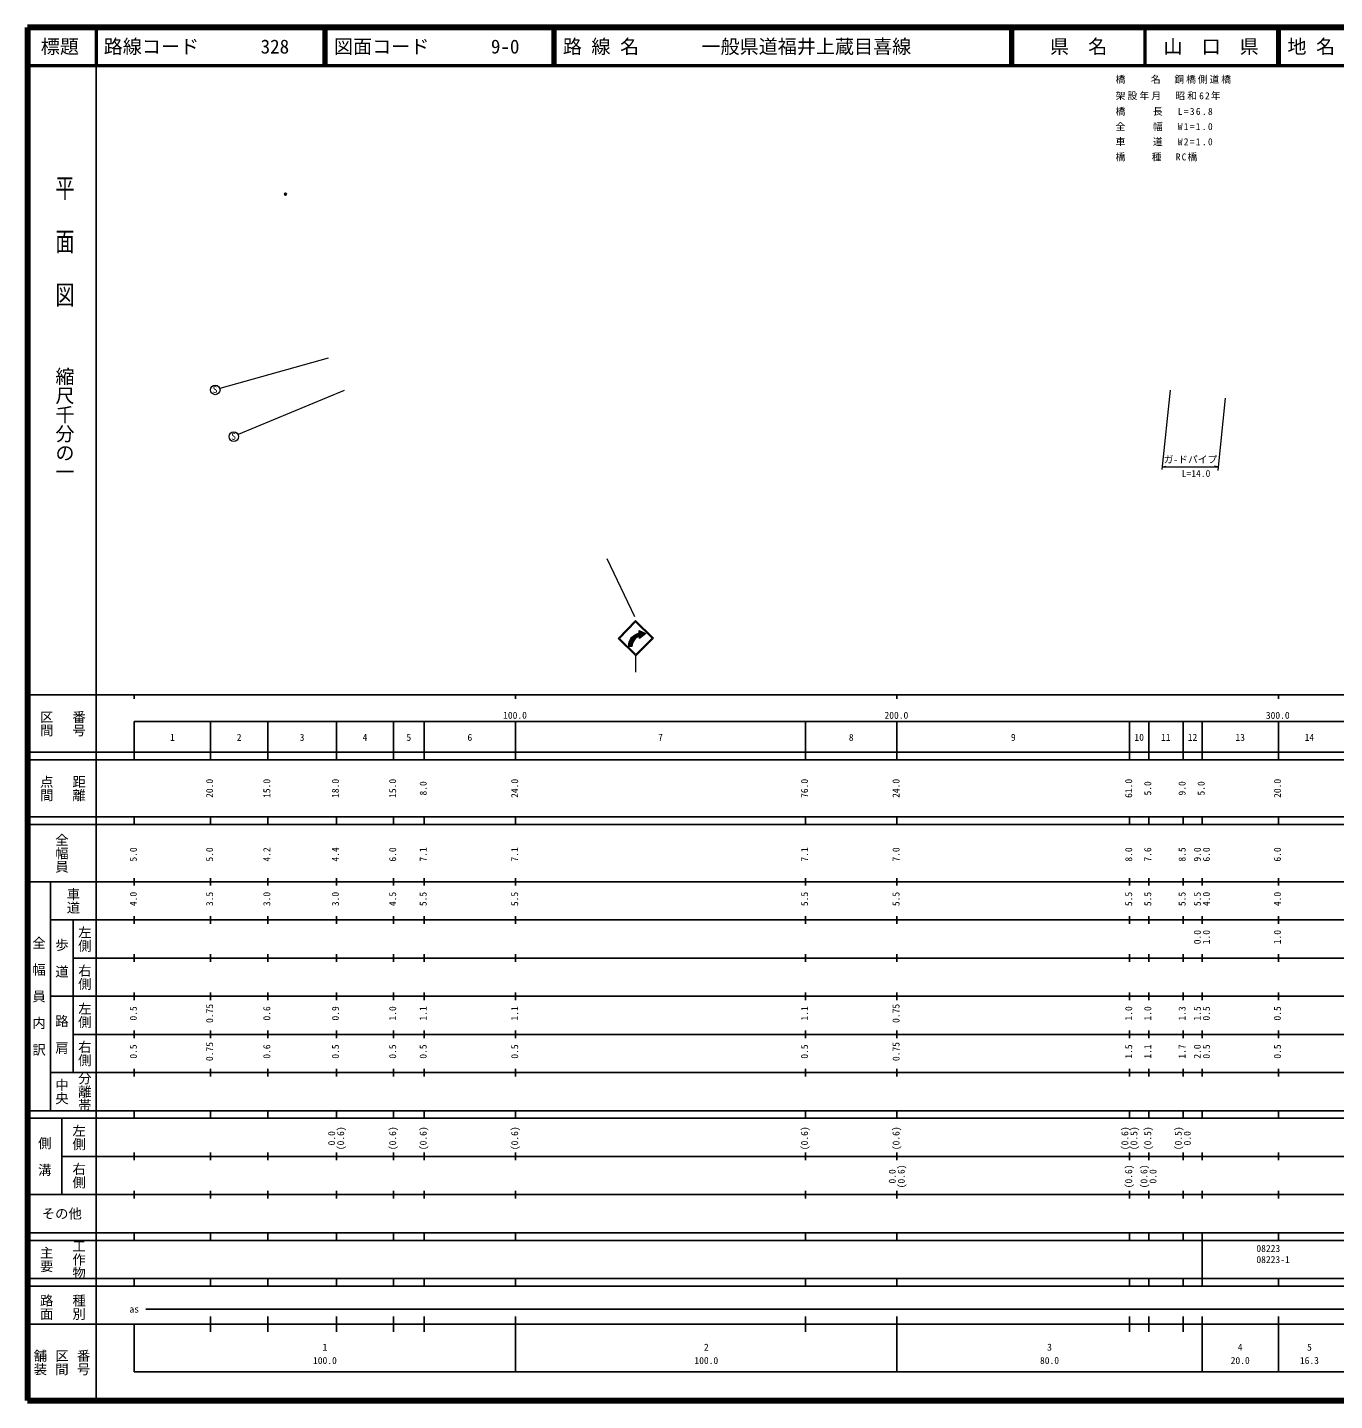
# Model space of a CAD drawing. Units: millimetres on the paper, with parts at other scales. Extents: x 40 to 680, y 20 to 380.
# Drawn here: x 40 to 382.7, y 20 to 380 of the extents above; entities that cross this region are included whole.
import ezdxf
from ezdxf.enums import TextEntityAlignment as Align

# ---------------------------------------------------------------- set-up
doc = ezdxf.new("R2010")
doc.units = ezdxf.units.MM
doc.header["$PDMODE"] = 32
doc.header["$PDSIZE"] = 0.5
for name, color, linetype, lineweight in [('M-BGD', 7, 'Continuous', 13), ('M-STR-HTXT', 7, 'Continuous', 13), ('M-STR-STRC', 7, 'Continuous', 13), ('M-TTL', 2, 'Continuous', 140), ('M-TTL-BAND', 7, 'Continuous', 25), ('M-TTL-LINE', 7, 'Continuous', 50)]:
    doc.layers.add(name, color=color, linetype=linetype, lineweight=lineweight)
for name, color, linetype in [('M-BMK-HTXT', 7, 'Continuous'), ('M-OTRS', 6, 'Continuous'), ('M-TTL-TXT', 7, 'Continuous')]:
    doc.layers.add(name, color=color, linetype=linetype)
doc.styles.add('@ＭＳ ゴシック', font='')
doc.styles.add('ＭＳ ゴシック', font='')
doc.styles.get('@ＭＳ ゴシック').set_extended_font_data('@MS Gothic')
doc.styles.get('ＭＳ ゴシック').set_extended_font_data('MS Gothic')

msp = doc.modelspace()

# ---------------------------------------------------------------- hatches: boundary and pattern name
at = {"layer": 'M-STR-STRC'}
msp.add_hatch(color=256, dxfattribs=at).paths.add_polyline_path([(200.481, 220.355), (200.528, 219.805), (202.112, 221.073), (200.357, 221.849), (200.39, 221.214), (200.249, 221.213), (199.827, 221.041), (199.308, 220.769), (198.915, 220.483), (198.411, 220.042), (198.201, 219.815), (197.868, 219.135), (197.648, 218.471), (197.654, 217.681), (198.486, 217.688), (198.553, 218.168), (198.621, 218.507), (198.787, 218.889), (198.884, 219.101), (199.065, 219.399), (199.358, 219.711), (199.652, 219.982), (199.961, 220.167)])
msp.add_hatch(color=256, dxfattribs=at).paths.add_polyline_path([(200.481, 220.355), (200.528, 219.805), (202.112, 221.073), (200.357, 221.849), (200.39, 221.214), (200.249, 221.213), (199.827, 221.041), (199.308, 220.769), (198.915, 220.483), (198.411, 220.042), (198.201, 219.815), (197.868, 219.135), (197.648, 218.471), (197.654, 217.681), (198.486, 217.688), (198.553, 218.168), (198.621, 218.507), (198.787, 218.889), (198.884, 219.101), (199.065, 219.399), (199.358, 219.711), (199.652, 219.982), (199.961, 220.167)])

# ---------------------------------------------------------------- linework, layer by layer
at = {"layer": 'M-BGD'}
for p, q in [((118.829, 293.265), (90.431, 285.352)), ((123.022, 284.812), (95.233, 273.249))]:
    msp.add_line(p, q, dxfattribs=at)
for centre in [(89.241, 284.969), (94.1, 272.722)]:
    msp.add_circle(centre, 1.25, dxfattribs=at)
at = {"layer": 'M-OTRS'}
msp.add_point((107.654, 336.274), dxfattribs=at)
at = {"layer": 'M-STR-HTXT'}
for p, q in [((339.635, 284.874), (337.405, 264.099)), ((354.029, 282.843), (352.142, 263.805)), ((337.476, 264.761), (338.476, 265.011)), ((337.476, 264.761), (352.237, 264.761)), ((352.237, 264.761), (351.237, 265.011)), ((191.941, 240.741), (199.158, 225.531))]:
    msp.add_line(p, q, dxfattribs=at)
at = {"layer": 'M-STR-STRC'}
for p, q in [((194.88, 219.81), (199.475, 224.48)), ((195.236, 219.813), (199.478, 224.124)), ((199.475, 224.48), (204.145, 219.884)), ((199.478, 224.124), (203.789, 219.881)), ((199.55, 215.214), (194.88, 219.81)), ((199.547, 215.571), (195.236, 219.813)), ((203.789, 219.881), (199.547, 215.571)), ((204.145, 219.884), (199.55, 215.214)), ((199.55, 210.947), (199.55, 215.214))]:
    msp.add_line(p, q, dxfattribs=at)
msp.add_lwpolyline([(197.654, 217.681), (197.648, 218.471), (197.868, 219.135), (198.201, 219.815), (198.411, 220.042), (198.915, 220.483), (199.308, 220.769), (199.827, 221.041), (200.249, 221.213), (200.39, 221.214), (200.357, 221.849), (202.112, 221.073), (200.528, 219.805), (200.481, 220.355), (199.961, 220.167), (199.652, 219.982), (199.358, 219.711), (199.065, 219.399), (198.884, 219.101), (198.787, 218.889), (198.621, 218.507), (198.553, 218.168), (198.486, 217.688)], close=True, dxfattribs=at)
at = {"layer": 'M-TTL'}
for p, q in [((40, 380), (40, 20)), ((680, 380), (40, 380)), ((40, 20), (680, 20))]:
    msp.add_line(p, q, dxfattribs=at)
at = {"layer": 'M-TTL-BAND'}
for p, q in [((58, 370), (58, 20)), ((40, 205), (579, 205)), ((68, 205), (68, 204)), ((168, 205), (168, 204)), ((268, 205), (268, 204)), ((368, 205), (368, 204)), ((68, 198), (579, 198)), ((68, 198), (68, 188)), ((88, 188), (88, 198)), ((103, 188), (103, 198)), ((121, 188), (121, 198)), ((136, 188), (136, 198)), ((144, 188), (144, 198)), ((168, 188), (168, 198)), ((244, 188), (244, 198)), ((268, 188), (268, 198)), ((329, 188), (329, 198)), ((334, 188), (334, 198)), ((343, 188), (343, 198)), ((348, 188), (348, 198)), ((368, 188), (368, 198)), ((40, 190), (579, 190)), ((40, 188), (579, 188)), ((40, 173), (579, 173)), ((68, 171), (68, 173)), ((88, 171), (88, 173)), ((103, 171), (103, 173)), ((121, 171), (121, 173)), ((136, 171), (136, 173)), ((144, 171), (144, 173)), ((168, 171), (168, 173)), ((244, 171), (244, 173)), ((268, 171), (268, 173)), ((329, 171), (329, 173)), ((334, 171), (334, 173)), ((343, 171), (343, 173)), ((348, 171), (348, 173)), ((368, 171), (368, 173)), ((40, 171), (579, 171)), ((40, 156), (579, 156)), ((46, 96), (46, 156)), ((68, 155), (68, 157)), ((88, 155), (88, 157)), ((103, 155), (103, 157)), ((121, 155), (121, 157)), ((136, 155), (136, 157)), ((144, 155), (144, 157)), ((168, 155), (168, 157)), ((244, 155), (244, 157)), ((268, 155), (268, 157)), ((329, 155), (329, 157)), ((334, 155), (334, 157)), ((343, 155), (343, 157)), ((348, 155), (348, 157)), ((368, 155), (368, 157)), ((46, 146), (579, 146)), ((52, 146), (52, 106)), ((68, 145), (68, 147)), ((88, 145), (88, 147)), ((103, 145), (103, 147)), ((121, 145), (121, 147)), ((136, 145), (136, 147)), ((144, 145), (144, 147)), ((168, 145), (168, 147)), ((244, 145), (244, 147)), ((268, 145), (268, 147)), ((329, 145), (329, 147)), ((334, 145), (334, 147)), ((343, 145), (343, 147)), ((348, 145), (348, 147)), ((368, 145), (368, 147)), ((68, 135), (68, 137)), ((88, 135), (88, 137)), ((103, 135), (103, 137)), ((121, 135), (121, 137)), ((136, 135), (136, 137)), ((144, 135), (144, 137)), ((168, 135), (168, 137)), ((244, 135), (244, 137)), ((268, 135), (268, 137)), ((329, 135), (329, 137)), ((334, 135), (334, 137)), ((343, 135), (343, 137)), ((348, 135), (348, 137)), ((368, 135), (368, 137)), ((52, 136), (579, 136)), ((46, 126), (579, 126)), ((68, 125), (68, 127)), ((88, 125), (88, 127)), ((103, 125), (103, 127)), ((121, 125), (121, 127)), ((136, 125), (136, 127)), ((144, 125), (144, 127)), ((168, 125), (168, 127)), ((244, 125), (244, 127)), ((268, 125), (268, 127)), ((329, 125), (329, 127)), ((334, 125), (334, 127)), ((343, 125), (343, 127)), ((348, 125), (348, 127)), ((368, 125), (368, 127)), ((52, 116), (579, 116)), ((68, 115), (68, 117)), ((88, 115), (88, 117)), ((103, 115), (103, 117)), ((121, 115), (121, 117)), ((136, 115), (136, 117)), ((144, 115), (144, 117)), ((168, 115), (168, 117)), ((244, 115), (244, 117)), ((268, 115), (268, 117)), ((329, 115), (329, 117)), ((334, 115), (334, 117)), ((343, 115), (343, 117)), ((348, 115), (348, 117)), ((368, 115), (368, 117)), ((46, 106), (579, 106)), ((68, 105), (68, 107)), ((88, 105), (88, 107)), ((103, 105), (103, 107)), ((121, 105), (121, 107)), ((136, 105), (136, 107)), ((144, 105), (144, 107)), ((168, 105), (168, 107)), ((244, 105), (244, 107)), ((268, 105), (268, 107)), ((329, 105), (329, 107)), ((334, 105), (334, 107)), ((343, 105), (343, 107)), ((348, 105), (348, 107)), ((368, 105), (368, 107)), ((40, 96), (579, 96)), ((40, 94), (579, 94)), ((49, 94), (49, 74)), ((68, 94), (68, 96)), ((88, 94), (88, 96)), ((103, 94), (103, 96)), ((121, 94), (121, 96)), ((136, 94), (136, 96)), ((144, 94), (144, 96)), ((168, 94), (168, 96)), ((244, 94), (244, 96)), ((268, 94), (268, 96)), ((329, 94), (329, 96)), ((334, 94), (334, 96)), ((343, 94), (343, 96)), ((348, 94), (348, 96)), ((368, 94), (368, 96)), ((49, 84), (579, 84)), ((68, 83), (68, 85)), ((88, 83), (88, 85)), ((103, 83), (103, 85)), ((121, 83), (121, 85)), ((136, 83), (136, 85)), ((144, 83), (144, 85)), ((168, 83), (168, 85)), ((244, 83), (244, 85)), ((268, 83), (268, 85)), ((329, 83), (329, 85)), ((334, 83), (334, 85)), ((343, 83), (343, 85)), ((348, 83), (348, 85)), ((368, 83), (368, 85)), ((40, 74), (579, 74)), ((68, 73), (68, 75)), ((88, 73), (88, 75)), ((103, 73), (103, 75)), ((121, 73), (121, 75)), ((136, 73), (136, 75)), ((144, 73), (144, 75)), ((168, 73), (168, 75)), ((244, 73), (244, 75)), ((268, 73), (268, 75)), ((329, 73), (329, 75)), ((334, 73), (334, 75)), ((343, 73), (343, 75)), ((348, 73), (348, 75)), ((368, 73), (368, 75)), ((40, 64), (579, 64)), ((40, 62), (579, 62)), ((68, 62), (68, 64)), ((88, 62), (88, 64)), ((103, 62), (103, 64)), ((121, 62), (121, 64)), ((136, 62), (136, 64)), ((144, 62), (144, 64)), ((168, 62), (168, 64)), ((244, 62), (244, 64)), ((268, 62), (268, 64)), ((329, 62), (329, 64)), ((334, 62), (334, 64)), ((343, 62), (343, 64)), ((348, 62), (348, 64)), ((348, 52), (348, 62)), ((368, 62), (368, 64)), ((40, 52), (579, 52)), ((68, 50), (68, 52)), ((88, 50), (88, 52)), ((103, 50), (103, 52)), ((121, 50), (121, 52)), ((136, 50), (136, 52)), ((144, 50), (144, 52)), ((168, 50), (168, 52)), ((244, 50), (244, 52)), ((268, 50), (268, 52)), ((329, 50), (329, 52)), ((334, 50), (334, 52)), ((343, 50), (343, 52)), ((348, 50), (348, 52)), ((368, 50), (368, 52)), ((40, 50), (579, 50)), ((71, 44), (571, 44)), ((40, 40), (579, 40)), ((68, 40), (68, 27.5)), ((88, 38), (88, 42)), ((103, 38), (103, 42)), ((121, 38), (121, 42)), ((136, 38), (136, 42)), ((144, 38), (144, 42)), ((168, 27.5), (168, 42)), ((244, 38), (244, 42)), ((268, 27.5), (268, 42)), ((329, 38), (329, 42)), ((334, 38), (334, 42)), ((343, 38), (343, 42)), ((348, 27.5), (348, 42)), ((368, 27.5), (368, 42)), ((68, 27.5), (579, 27.5))]:
    msp.add_line(p, q, dxfattribs=at)
at = {"layer": 'M-TTL-LINE'}
for p, q in [((58, 380), (58, 370)), ((117.75, 380), (117.75, 370)), ((118.25, 380), (118.25, 370)), ((177.75, 380), (177.75, 370)), ((178.25, 380), (178.25, 370)), ((297.75, 380), (297.75, 370)), ((298.25, 380), (298.25, 370)), ((333, 380), (333, 370)), ((367.75, 380), (367.75, 370)), ((368.25, 380), (368.25, 370)), ((40, 370), (680, 370))]:
    msp.add_line(p, q, dxfattribs=at)

# ---------------------------------------------------------------- texts
at = {"layer": 'M-BGD', "style": 'ＭＳ ゴシック'}
for p in [(88.562, 283.595), (93.421, 271.348)]:
    msp.add_text('S', height=1.833, dxfattribs=at).set_placement(p, align=Align.BOTTOM_LEFT)
at = {"layer": 'M-BMK-HTXT', "char_height": 1.833, "attachment_point": 7, "style": 'ＭＳ ゴシック'}
for s, insert in [('\\T1.2;橋\u3000\u3000名\u3000銅橋側道橋', (325.326, 365.26)), ('\\T1.22;架設年月\u3000昭和62年', (325.326, 360.964)), ('\\T1.27;橋\u3000\u3000長\u3000L=36.8', (325.326, 356.866)), ('\\T1.27;全\u3000\u3000幅\u3000W1=1.0', (325.326, 352.886)), ('\\T1.27;車\u3000\u3000道\u3000W2=1.0', (325.326, 348.906)), ('\\T1.23;橋\u3000\u3000種\u3000RC橋', (325.326, 344.926))]:
    msp.add_mtext(s, dxfattribs=dict(at, insert=insert))
at = {"layer": 'M-STR-HTXT', "style": 'ＭＳ ゴシック'}
for s, p in [('ガ-ドパイプ', (337.913, 265.265)), ('L=14.0', (342.691, 261.597))]:
    msp.add_text(s, height=1.833, dxfattribs=at).set_placement(p, align=Align.BOTTOM_LEFT)
at = {"layer": 'M-TTL-BAND', "style": '@ＭＳ ゴシック', "width": 1.4}
msp.add_text('平  面  図', height=3.666, rotation=270, dxfattribs=at).set_placement((49.777, 306.475), align=Align.MIDDLE_RIGHT)
at = {"layer": 'M-TTL-BAND', "style": '@ＭＳ ゴシック'}
msp.add_text('縮尺千分の一', height=3.666, rotation=270, dxfattribs=at).set_placement((49.777, 261.03), align=Align.MIDDLE_RIGHT)
for s, p in [('区間', (45, 197.5)), ('番号', (53.5, 197.5)), ('点間', (45, 180.5)), ('距離', (53.5, 180.5)), ('全幅員', (49, 163.5)), ('車道', (52, 151)), ('左側', (55, 141)), ('全\u3000幅\u3000員\u3000内\u3000訳', (43, 126)), ('歩\u3000道', (49, 136)), ('右側', (55, 131)), ('左側', (55, 121)), ('路\u3000肩', (49, 116)), ('右側', (55, 111)), ('分離帯', (55, 101)), ('中央', (49, 101)), ('左側', (53.5, 89)), ('側\u3000溝', (44.5, 84)), ('右側', (53.5, 79)), ('工作物', (53.5, 57)), ('主要', (45, 57)), ('路面', (45, 44.5)), ('種別', (53.5, 44.5)), ('舗装', (43.333, 30)), ('区間', (49, 30)), ('番号', (54.667, 30))]:
    msp.add_text(s, height=2.566, rotation=270, dxfattribs=at).set_placement(p, align=Align.MIDDLE_CENTER)
at = {"layer": 'M-TTL-BAND', "style": 'ＭＳ ゴシック'}
for s, p in [('100.0', (167.844, 198.195)), ('200.0', (267.844, 198.195)), ('300.0', (367.844, 198.195)), ('1', (78, 192.405)), ('2', (95.5, 192.405)), ('3', (112, 192.405)), ('4', (128.5, 192.405)), ('5', (140, 192.405)), ('6', (156, 192.405)), ('7', (206, 192.405)), ('8', (256, 192.405)), ('9', (298.5, 192.405)), ('10', (331.5, 192.405)), ('11', (338.5, 192.405)), ('12', (345.5, 192.405)), ('13', (358, 192.405)), ('14', (376.15, 192.405)), ('as', (68, 42.5)), ('1', (118, 32.523)), ('2', (218, 32.523)), ('3', (308, 32.523)), ('4', (358, 32.523)), ('5', (376.15, 32.523)), ('100.0', (118, 29.033)), ('100.0', (218, 29.033)), ('80.0', (308, 29.033)), ('20.0', (358, 29.033)), ('16.3', (376.15, 29.033))]:
    msp.add_text(s, height=1.833, dxfattribs=at).set_placement(p, align=Align.BOTTOM_CENTER)
for s, p in [('20.0', (89.216, 180.5)), ('15.0', (104.216, 180.5)), ('18.0', (122.216, 180.5)), ('15.0', (137.216, 180.5)), ('8.0', (145.216, 180.5)), ('24.0', (169.216, 180.5)), ('76.0', (245.216, 180.5)), ('24.0', (269.216, 180.5)), ('61.0', (330.216, 180.5)), ('5.0', (335.216, 180.5)), ('9.0', (344.216, 180.5)), ('5.0', (349.216, 180.5)), ('20.0', (369.216, 180.5)), ('5.0', (69.216, 163.174)), ('5.0', (89.216, 163.174)), ('4.2', (104.216, 163.174)), ('4.4', (122.216, 163.174)), ('6.0', (137.216, 163.174)), ('7.1', (145.216, 163.174)), ('7.1', (169.216, 163.174)), ('7.1', (245.216, 163.174)), ('7.0', (269.216, 163.174)), ('8.0', (330.216, 163.174)), ('7.6', (335.216, 163.174)), ('8.5', (344.216, 163.174)), ('9.0', (348.216, 163.174)), ('6.0', (350.586, 163.174)), ('6.0', (369.216, 163.174)), ('4.0', (69.216, 151.5)), ('3.5', (89.216, 151.5)), ('3.0', (104.216, 151.5)), ('3.0', (122.216, 151.5)), ('4.5', (137.216, 151.5)), ('5.5', (145.216, 151.5)), ('5.5', (169.216, 151.5)), ('5.5', (245.216, 151.5)), ('5.5', (269.216, 151.5)), ('5.5', (330.216, 151.5)), ('5.5', (335.216, 151.5)), ('5.5', (344.216, 151.5)), ('5.5', (348.216, 151.5)), ('4.0', (350.586, 151.5)), ('4.0', (369.216, 151.5)), ('0.0', (348.216, 141.5)), ('1.0', (350.586, 141.5)), ('1.0', (369.216, 141.5)), ('0.5', (69.216, 121.5)), ('0.75', (89.216, 121.5)), ('0.6', (104.216, 121.5)), ('0.9', (122.216, 121.5)), ('1.0', (137.216, 121.5)), ('1.1', (145.216, 121.5)), ('1.1', (169.216, 121.5)), ('1.1', (245.216, 121.5)), ('0.75', (269.216, 121.5)), ('1.0', (330.216, 121.5)), ('1.0', (335.216, 121.5)), ('1.3', (344.216, 121.5)), ('1.5', (348.216, 121.5)), ('0.5', (350.586, 121.5)), ('0.5', (369.216, 121.5)), ('0.5', (69.216, 111.5)), ('0.75', (89.216, 111.5)), ('0.6', (104.216, 111.5)), ('0.5', (122.216, 111.5)), ('0.5', (137.216, 111.5)), ('0.5', (145.216, 111.5)), ('0.5', (169.216, 111.5)), ('0.5', (245.216, 111.5)), ('0.75', (269.216, 111.5)), ('1.5', (330.216, 111.5)), ('1.1', (335.216, 111.5)), ('1.7', (344.216, 111.5)), ('2.0', (348.216, 111.5)), ('0.5', (350.586, 111.5)), ('0.5', (369.216, 111.5)), ('0.0', (121.216, 88.764)), ('(0.6)', (123.586, 88.764)), ('(0.6)', (137.216, 88.764)), ('(0.6)', (145.216, 88.764)), ('(0.6)', (169.216, 88.764)), ('(0.6)', (245.216, 88.764)), ('(0.6)', (269.216, 88.764)), ('(0.6)', (329.216, 88.764)), ('(0.5)', (331.586, 88.764)), ('(0.5)', (335.216, 88.764)), ('(0.5)', (343.216, 88.764)), ('0.0', (345.586, 88.764)), ('0.0', (268.216, 78.764)), ('(0.6)', (270.586, 78.764)), ('(0.6)', (330.216, 78.764)), ('(0.6)', (334.216, 78.764)), ('0.0', (336.586, 78.764))]:
    msp.add_text(s, height=1.833, rotation=90, dxfattribs=at).set_placement(p, align=Align.BOTTOM_CENTER)
msp.add_text('その他', height=2.566, dxfattribs=at).set_placement((49, 69), align=Align.MIDDLE_CENTER)
for s, p in [('08223', (362.248, 58.405)), ('08223-1', (362.248, 55.495))]:
    msp.add_text(s, height=1.833, dxfattribs=at).set_placement(p, align=Align.BOTTOM_LEFT)
at = {"layer": 'M-TTL-TXT', "style": 'ＭＳ ゴシック'}
for s, p in [('標題', (48.5, 375)), ('県\u3000名', (315.625, 375)), ('山\u3000口\u3000県', (350.375, 375))]:
    msp.add_text(s, height=3.666, dxfattribs=at).set_placement(p, align=Align.MIDDLE_CENTER)
for s, p in [('路線コード', (60, 375)), ('328', (101.142, 375)), ('図面コード', (120.38, 375)), ('9-0', (161.521, 375)), ('路 線 名', (180.38, 375)), ('一般県道福井上蔵目喜線', (216.734, 375)), ('地 名', (370.38, 375))]:
    msp.add_text(s, height=3.666, dxfattribs=at).set_placement(p, align=Align.MIDDLE_LEFT)

doc.saveas('drawing.dxf')
